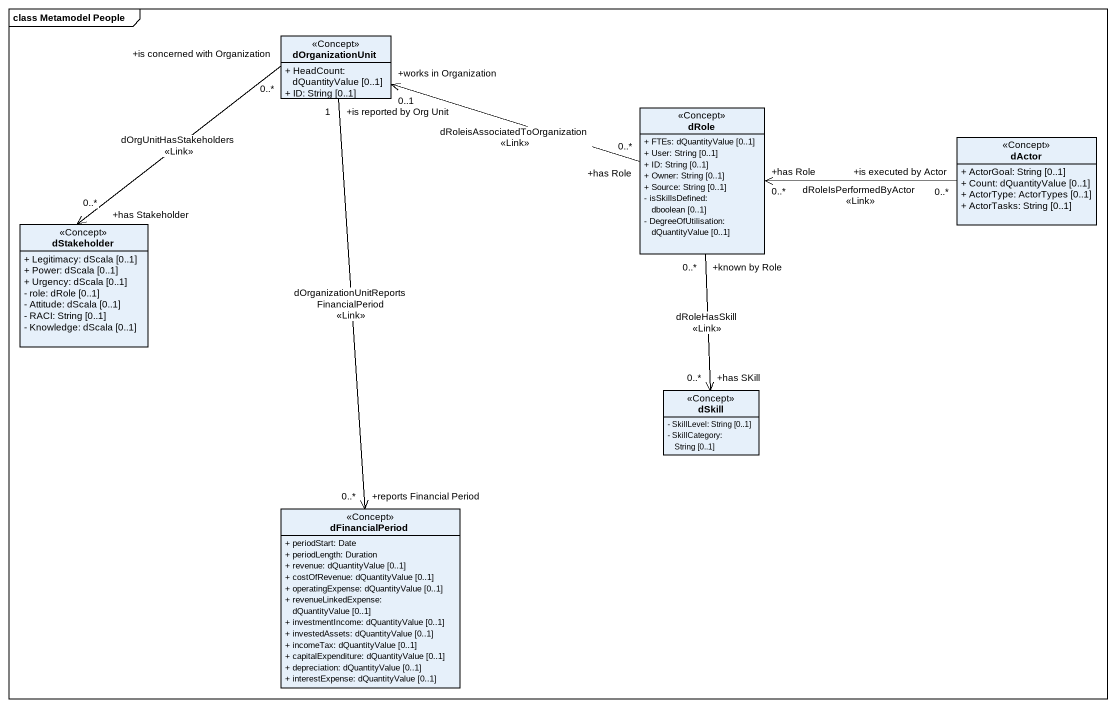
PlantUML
@startuml
mainframe class Metamodel People
hide circle
hide empty members
skinparam classAttributeIconSize 0
class dOrganizationUnit <<Concept>> {
  + HeadCount: dQuantityValue [0..1]
  + ID: String [0..1]
}
class dRole <<Concept>> {
  + FTEs: dQuantityValue [0..1]
  + User: String [0..1]
  + ID: String [0..1]
  + Owner: String [0..1]
  + Source: String [0..1]
  - isSkillsDefined: dboolean [0..1]
  - DegreeOfUtilisation: dQuantityValue [0..1]
}
class dActor <<Concept>> {
  + ActorGoal: String [0..1]
  + Count: dQuantityValue [0..1]
  + ActorType: ActorTypes [0..1]
  + ActorTasks: String [0..1]
}
class dStakeholder <<Concept>> {
  + Legitimacy: dScala [0..1]
  + Power: dScala [0..1]
  + Urgency: dScala [0..1]
  - role: dRole [0..1]
  - Attitude: dScala [0..1]
  - RACI: String [0..1]
  - Knowledge: dScala [0..1]
}
class dSkill <<Concept>> {
  - SkillLevel: String [0..1]
  - SkillCategory: String [0..1]
}
class dFinancialPeriod <<Concept>> {
  + periodStart: Date
  + periodLength: Duration
  + revenue: dQuantityValue [0..1]
  + costOfRevenue: dQuantityValue [0..1]
  + operatingExpense: dQuantityValue [0..1]
  + revenueLinkedExpense: dQuantityValue [0..1]
  + investmentIncome: dQuantityValue [0..1]
  + investedAssets: dQuantityValue [0..1]
  + incomeTax: dQuantityValue [0..1]
  + capitalExpenditure: dQuantityValue [0..1]
  + depreciation: dQuantityValue [0..1]
  + interestExpense: dQuantityValue [0..1]
}
dOrganizationUnit "+is concerned with Organization\n0..*" --> "+has Stakeholder\n0..*" dStakeholder : dOrgUnitHasStakeholders\n<<Link>>
dOrganizationUnit "+is reported by Org Unit\n1" --> "+reports Financial Period\n0..*" dFinancialPeriod : dOrganizationUnitReportsFinancialPeriod\n<<Link>>
dRole "+has Role\n0..*" -left-> "+works in Organization\n0..1" dOrganizationUnit : dRoleisAssociatedToOrganization\n<<Link>>
dRole "+known by Role\n0..*" --> "+has SKill\n0..*" dSkill : dRoleHasSkill\n<<Link>>
dActor "+is executed by Actor\n0..*" -left-> "+has Role\n0..*" dRole : dRoleIsPerformedByActor\n<<Link>>
@enduml
